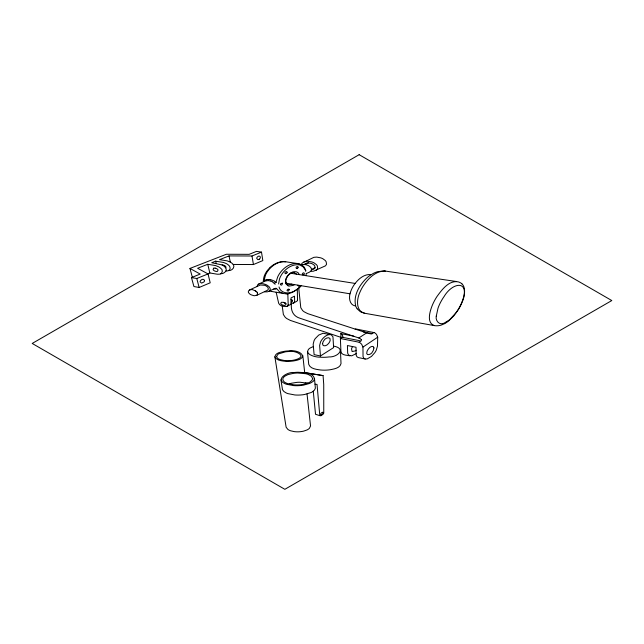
<?xml version="1.0" encoding="UTF-8"?>
<svg xmlns="http://www.w3.org/2000/svg" width="644" height="644" viewBox="0 0 644 644"><rect width="100%" height="100%" fill="white"/><g stroke="black" fill="none" stroke-linecap="round" stroke-linejoin="round"><path stroke-width="0.97" d="M355.166 329.261L355.673 328.939L374.51 332.682A14.401 8.316 0 0 1 376.531 334.453L377.706 337.19L377.489 346.15L376.249 350.191A44.83 25.881 0 0 1 374.832 352.638L371.524 356.374L367.362 358.837L365.575 359.062L358.153 357.533L356.889 356.704L356.196 355.198L356.011 347.269L347.422 345.538L347.68 353.154L348.637 355.15L351.664 355.85L356.1 353.661M306.182 273.909L306.013 275.664M274.247 283.368L274.159 283.143A16.374 9.451 0 0 0 274.948 282.901L275.238 282.805A19.489 11.254 0 0 0 275.922 282.563L277.661 276.984A55.529 32.063 0 0 1 279.721 273.346C283.763 267.493 290.814 262.486 298.228 263.67M350.425 292.384C348.629 297.093 349.209 304.821 355.214 305.924M298.051 267.622L298.092 267.526A2.906 1.674 0 0 0 298.132 267.027L297.488 266.439L296.506 266.906A3.486 2.013 0 0 0 296.047 267.928L296.956 268.62M352.622 346.585L351.93 347.752A15.48 8.936 0 0 0 351.535 348.951L352.123 351.552L355.198 350.924A10.497 6.062 0 0 0 356.052 350.256M287.264 276.687L287.916 275.793A20.27 11.705 0 0 1 288.246 275.407A18.064 10.433 0 0 1 289.277 274.376M225.65 267.856L225.923 267.212A3.502 2.021 0 0 0 225.633 266.447L225.424 266.197A5.224 3.011 0 0 0 224.514 265.505L223.009 264.974A2.077 1.199 0 0 0 222.059 264.942L211.731 262.72L215.651 261.174L223.436 262.446L226.447 263.654A13.685 7.905 0 0 1 228.161 264.821C230.19 266.004 231.212 269.699 228.411 270.609A4.146 2.391 0 0 1 226.028 271.027M270.086 267.397C274.247 263.541 279.987 260.965 285.735 261.77L297.705 263.573M301.207 285.719A41.305 23.844 0 0 1 298.744 288.271L292.859 292.11A13.79 7.961 0 0 1 288.802 293.423A8.992 5.192 0 0 1 287.796 293.559M264.354 281.452L264.451 280.945A2.19 1.264 0 0 0 264.048 280.47L265.529 275.012A53.476 30.872 0 0 1 267.566 271.406C271.567 265.634 278.458 260.933 285.735 261.77M365.188 358.998L363.876 358.306L363.047 356.615L362.95 347.1L377.706 337.19M371.789 333.809A1.264 0.733 0 0 0 372.272 333.608L374.092 332.417M340.386 338.527L359.159 342.23L361.075 340.966L342.35 337.295L340.386 338.527L340.909 351.117C340.861 355.641 347.269 355.061 350.022 355.85M294.582 284.624L294.107 284.922A10.417 6.013 0 0 1 293.35 285.356L289.043 286.097A3.236 1.868 0 0 1 288.142 285.88L285.888 283.771L285.582 280.237A26.927 15.545 0 0 1 286.822 276.992A24.319 14.039 0 0 1 287.997 275.318C290.42 271.8 297.496 269.522 299.347 274.61M291.442 303.34C290.581 310.746 293.213 316.357 300.265 318.337L358.813 337.979L366.645 332.892M320.446 355.979L333.616 347.599L332.956 336.804L331.161 334.719L323.038 333.254L318.716 335.081L315.246 338.615A32.433 18.724 0 0 0 314.039 340.724L313.177 344.194L314.103 354.635L320.446 355.979L319.633 345.522L320.519 342.028A33.238 19.191 0 0 1 321.734 339.919C323.763 337.118 326.951 334.22 330.654 334.582M444.843 323.554L447.725 321.694A39.831 22.991 0 0 0 448.602 321.01L453.851 315.826L458.488 309.37A120.549 69.6 0 0 0 462.376 301.553C464.759 296.224 465.99 287.401 461.998 283.907M444.722 323.618L441.261 325.075A10.602 6.126 0 0 1 438.097 325.719L437.429 325.759A8.444 4.87 0 0 1 434.225 325.574C426.505 322.733 429.781 311.873 431.971 306.142A129.331 74.664 0 0 1 437.002 296.482C441.784 289.945 448.852 280.076 458.142 281.855A8.444 4.87 0 0 1 459.615 282.37L460.557 282.845A9.596 5.538 0 0 1 461.45 283.441L461.885 283.803M293.64 302.922L296.514 301.44A3.276 1.892 0 0 0 297.456 299.975M274.811 288.48L275.713 288.303A1.988 1.143 0 0 1 276.469 288.391L279.585 291.861L283.489 293.503A8.509 4.91 0 0 0 287.691 293.575M289.373 293.286L287.82 294.058L285.735 293.696M291.853 284.165L288.053 284.881M257.471 292.779A8.203 4.733 0 0 0 253.905 290.243C251.168 288.182 245.702 291.112 249.622 293.873A9.274 5.353 0 0 0 251.088 294.799L253.486 295.588A4.299 2.487 0 0 0 254.847 295.709L257.447 294.855L257.383 292.714M310.883 271.188A6.698 3.864 0 0 0 313.588 271.164L325.526 265.803L326.54 264.257L326.17 261.85A12.091 6.979 0 0 0 325.131 260.401L322.861 258.743A11.954 6.899 0 0 0 320.664 257.833L316.711 257.093L313.886 257.326L302.253 262.993A6.907 3.993 0 0 0 301.642 264.563M264.37 291.724A5.965 3.445 0 0 0 265.932 291.869C268.258 292.231 271.615 290.323 269.78 287.691A11.045 6.376 0 0 0 268.83 286.483L266.866 285.083A11.093 6.408 0 0 0 265.014 284.294C262.583 283.312 257.165 282.756 257.045 286.508M268.806 291.346L274.666 288.552M306.198 273.523C308.186 272.758 312.96 271.317 311.157 268.178A10.006 5.772 0 0 0 310.311 267.019L309.072 266.028A9.523 5.498 0 0 0 307.059 265.062C304.242 263.903 300.804 265.006 299.404 263.959M256.723 295.346L267.614 290.186L268.363 289.132L268.025 287.715A7.897 4.556 0 0 0 267.341 286.846L265.94 285.847A7.921 4.572 0 0 0 264.612 285.284L260.321 284.994L249.292 290.074M311.591 269.345L315.117 267.679M291.965 301.851L292.432 300.684A4.122 2.375 0 0 0 292.022 300.04L291.499 299.621A4.154 2.399 0 0 0 291.297 299.508L291.241 299.476M315.834 270.528L317.653 268.87L317.387 265.996A12.413 7.165 0 0 0 316.317 264.531L314.014 262.857A12.3 7.1 0 0 0 311.785 261.931L307.019 261.142L303.823 261.826M304.902 264.499L308.476 262.857M258.598 284.076L264.603 281.331M207.811 273.797L209.847 272.967L216.561 274.094A5.917 3.413 0 0 0 217.994 274.239C221.971 275.125 224.16 270.053 220.361 267.985A14.031 8.098 0 0 0 218.63 266.809L215.587 265.586L207.754 264.282L197.611 268.266L208.036 273.917L210.202 282.805L199.141 287.474L193.916 286.532L191.485 277.588L200.195 274.07L189.956 268.427L226.382 254.259L249.156 254.34L256.473 251.385L261.504 252.118L262.816 260.587L253.438 264.547L233.152 264.451M293.463 291.482C288.512 294.203 280.567 293.213 279.013 286.958M264.756 281.267L265.972 280.873M213.679 268.226L213.084 269.522A3.928 2.27 0 0 0 213.293 269.917L213.51 270.166A5.144 2.97 0 0 0 214.605 270.955L215.941 271.398A1.787 1.03 0 0 0 217.495 271.309L218.058 269.997A3.977 2.294 0 0 0 217.744 269.482L217.632 269.353A5.168 2.979 0 0 0 216.529 268.572L215.193 268.129M220.691 273.813C225.134 273.797 228.604 269.289 224.289 266.391A13.862 8.002 0 0 0 222.558 265.215L222.083 264.966M228.411 270.609C232.758 270.971 236.139 265.827 231.993 263.259A13.508 7.8 0 0 0 230.294 262.1L227.292 260.901L219.532 259.653L229.039 255.918L251.981 255.998L261.504 252.118M191.485 277.588L196.782 278.506L208.036 273.917M289.027 384.041L289.599 383.824A17.388 10.038 0 0 1 291.37 383.252L297.005 382.351A22.693 13.097 0 0 1 300.072 382.254L307.542 383.204M276.212 288.874L275.415 289.019M266.165 279.762L264.386 280.317A6.054 3.494 0 0 0 263.509 280.792M266.302 280.8L268.041 280.647M266.56 279.689L267.791 279.56M293.036 272.436L293.173 272.412A1.988 1.143 0 0 1 293.414 272.396M298.558 285.976L297.987 285.735A2.19 1.264 0 0 1 297.898 285.171M275.06 289.051L273.732 289.059M267.815 279.56L268.637 279.552M268.395 280.655L270.496 281.001M269.063 279.568L269.917 279.649M384.21 270.955L377.964 271.591A20.165 11.64 0 0 0 373.126 273.531L369.406 275.841A48.292 27.885 0 0 0 366.243 278.498C359.231 285.405 353.194 295.693 355.681 305.828A28.038 16.189 0 0 0 356.526 307.84L357.066 308.709M315.029 384.202L317.033 384.428L319.762 415.13A2.632 1.521 0 0 0 319.81 415.372L321.05 415.718L322.958 414.325A11.922 6.883 0 0 0 323.763 413.118L323.731 384.404L323.063 375.613L304.274 372.538L323.063 375.613M456.66 281.549L385.49 271.092C375.291 270.601 367.241 279.367 362.339 287.409A103.37 59.683 0 0 0 360.109 291.821C356.752 298.438 355.303 311.052 364.673 313.258L434.225 325.566M269.949 279.649L271.599 279.987M304.153 372.618L298.027 372.256A25.116 14.498 0 0 0 293.817 372.554C288.021 371.588 274.899 379.107 284.737 383.558A13.975 8.066 0 0 0 286.459 384.259L293.672 385.611A24.118 13.927 0 0 0 303.34 385.176L309.555 383.454A14.289 8.251 0 0 0 311.656 382.359C317.049 380.024 313.338 374.051 308.822 373.673M290.838 273.265L355.118 283.432M370.614 274.561C363.699 274.07 357.879 279.48 354.152 284.769A68.546 39.574 0 0 0 350.425 292.384M286.121 283.215L350.046 293.809M370.131 333.777L370.807 333.866A2.656 1.53 0 0 0 371.161 333.874A1.908 1.103 0 0 0 371.483 333.858M271.72 291.458L283.489 293.503M293.978 272.42L296.602 274.175M364.673 313.258L360.382 311.744L357.187 308.879M363.192 331.885L372.272 333.608M341.739 337.681A5.144 2.97 0 0 0 340.974 337.367L340.829 333.624L353.733 336.128M298.357 263.694L299.291 263.927M369.656 333.689L368.875 333.503M320.277 415.791L315.544 414.293A2.616 1.513 0 0 1 315.496 414.052L313.274 391.238M333.528 346.078C346.875 348.517 337.367 357.372 329.14 356.929A25.478 14.707 0 0 1 319.617 357.154C315.616 357.283 303.67 354.337 309.056 348.766A10.119 5.844 0 0 1 309.925 348.171A14.409 8.316 0 0 1 313.403 346.657M367.893 333.238L307.687 313.62L304.25 311.849A18.088 10.441 0 0 1 302.583 310.505L300.78 307.711L298.752 288.262M272.01 280.108L273.925 280.913M340.974 337.367L290.339 320.406L286.91 318.635A18.652 10.771 0 0 1 285.228 317.291L283.368 314.514L282.241 306.117M270.826 281.106L272.356 281.806M285.791 303.614L285.501 303.509A4.677 2.705 0 0 1 284.101 302.608L283.956 302.439M301.142 264.652L303.083 265.964A15.665 9.04 0 0 1 304.523 267.622L305.9 270.834M255.249 290.822L256.682 291.837M274.28 281.106L276.131 282.483M284.801 302.785L285.212 303.058M359.159 342.23L359.585 342.495A15.214 8.783 0 0 1 361.687 344.315L362.95 347.1M272.629 281.983L274.014 283.127M282.314 283.207L280.881 283.545A3.872 2.238 0 0 0 280.43 284.294A2.987 1.723 0 0 0 280.398 284.704L281.678 285.139L282.555 283.569A1.344 0.781 0 0 0 282.322 283.207M340.829 333.624L341.223 333.922A10.135 5.852 0 0 1 342.246 334.952L342.858 336.337A2.391 1.385 0 0 1 342.391 337.319M286.797 284.213L287.015 284.407A2.729 1.578 0 0 0 287.433 284.672M286.813 284.229L286.83 284.246A6.995 4.041 0 0 1 286.041 282.925M274.449 283.569L275.181 284.302M361.268 339.67L360.6 338.953A7.301 4.218 0 0 0 358.797 337.987M285.815 303.678L285.984 304.749L284.785 305.361A2.367 1.369 0 0 1 283.577 305.304L282.442 304.966A4.919 2.834 0 0 1 281.203 304.177L281.09 304.057A3.631 2.101 0 0 1 280.728 303.477L281.388 302.269L283.803 302.366A4.403 2.544 0 0 1 285.856 303.71M286 282.933L285.783 282A21.824 12.598 0 0 1 287.353 276.711M189.956 268.427L192.323 277.186M196.782 278.506L199.141 287.466M207.754 264.282L209.847 272.967M276.163 292.231L278.659 303.243L279.536 304.507A8.879 5.128 0 0 0 281.162 305.642L281.806 305.948A6.794 3.92 0 0 0 282.845 306.311L286.5 306.512L290.154 304.725A3.26 1.884 0 0 0 291.08 303.26L290.983 297.963L294.509 296.176L294.63 301.456M215.651 261.174L216.167 263.428M229.039 255.918L230.302 262.092M251.981 255.998L253.438 264.547M274.867 356.84C276.574 360.672 281.855 360.857 285.493 361.324A21.429 12.373 0 0 0 293.543 360.938C310.537 358.434 300.12 349.016 288.254 350.924A22.717 13.113 0 0 0 284.994 351.222C281.557 351.97 275.431 352.445 274.867 356.84L286.129 427.23L287.876 429.419A10.385 5.997 0 0 0 290.686 430.812L294.356 431.633A15.472 8.936 0 0 0 303.622 431.134L307.027 429.959A10.763 6.215 0 0 0 309.418 428.292L310.545 425.958L307.035 393.983M280.929 379.815L282.507 389.717L283.923 391.52L286.129 392.904A13.798 7.97 0 0 0 287.828 393.605L294.92 394.973A23.136 13.355 0 0 0 304.411 394.539L311.076 392.55A14.039 8.106 0 0 0 312.582 391.705L314.409 390.143L315.367 388.235L314.481 378.318M287.828 294.131L288.198 304.773M305.803 382.802L305.908 383.744M302.817 355.528L304.692 372.635M307.454 351.656L308.742 364.415C310.408 368.94 316.518 369.374 320.648 370.002A24.037 13.878 0 0 0 329.945 369.785C333.842 368.988 339.984 368.255 341.014 363.651L340.475 350.867M297.319 289.486L297.504 299.975M278.602 283.956L279.496 278.973A55.223 31.878 0 0 1 281.009 275.6C284.471 269.49 291.104 264.257 298.43 264.764A5.949 3.437 0 0 1 300.048 265.087L303.203 266.898L305.216 269.772A20.439 11.801 0 0 1 305.642 271.188M293.664 302.938A3.196 1.843 0 0 1 291.144 303.3M294.574 301.464A3.268 1.892 0 0 1 293.672 302.938M384.355 270.963A9.732 5.619 0 0 1 385.49 271.092M271.567 291.434A8.444 4.878 0 0 1 269.764 290.959M263.348 281.468A45.756 26.412 0 0 1 270.198 267.437M291.965 301.851A1.634 0.942 0 0 1 291.104 302.068M288.142 304.773A3.252 1.876 0 0 1 287.256 306.262M311.599 269.578A3.727 2.149 0 0 0 313.789 269.12L315.005 268.001L314.827 266.085A8.275 4.774 0 0 0 314.111 265.103L312.573 263.984A8.195 4.733 0 0 0 311.084 263.372L307.904 262.849L305.771 263.307A3.767 2.174 0 0 0 304.523 264.442M213.655 268.21A1.787 1.03 0 0 1 215.177 268.146M259.266 259.218A2.504 1.449 0 0 1 258.848 259.452L258.147 259.621A0.861 0.499 0 0 1 257.817 259.604L256.787 258.534A4.605 2.656 0 0 1 256.819 257.986L256.859 257.842A5.828 3.365 0 0 1 257.31 257.028L258.308 256.28A1.224 0.708 0 0 1 259.299 256.119A0.869 0.499 0 0 1 259.524 256.191L259.975 256.457A2.423 1.401 0 0 1 260.232 256.819A4.806 2.769 0 0 1 259.218 259.194M300.772 285.63A30.131 17.396 0 0 1 293.584 291.555M299.476 285.429A2.045 1.183 0 0 1 298.655 286.017M297.939 267.622A2.56 1.481 0 0 1 297.013 268.653M361.332 339.791A2.769 1.594 0 0 1 361.469 340.225M289.438 274.425A8.936 5.16 0 0 1 292.931 272.323M292.296 300.386A4.323 2.496 0 0 1 291.04 299.798M276.59 356.365C276.96 359.497 281.227 359.746 283.658 360.374A17.356 10.022 0 0 0 287.087 360.696L291.804 360.471A17.42 10.054 0 0 0 295.097 359.827C308.895 356.341 294.799 349.845 288.311 351.56A19.892 11.479 0 0 0 285.461 351.817L278.659 353.854A8.114 4.685 0 0 0 277.91 354.345L276.59 356.365M373.947 347.929L373.327 350.368A25.036 14.45 0 0 1 372.57 351.656C371.749 354.611 365.277 356.599 366.951 351.696A18.934 10.932 0 0 1 367.458 350.465L367.949 349.644A18.885 10.908 0 0 1 368.867 348.493C369.809 346.915 373.697 344.926 373.947 347.929M287.103 272.195L287.095 272.283A3.856 2.23 0 0 1 286.838 273.024A3.172 1.827 0 0 1 286.556 273.346L285.405 273.724L284.93 273.016A3.47 2.004 0 0 1 285.405 271.977L286.427 271.502L287.103 272.195M323.191 412.627L323.151 412.949A4.75 2.745 0 0 1 323.055 413.215A6.754 3.896 0 0 1 322.25 414.309L321.992 414.519A2.769 1.602 0 0 1 321.702 414.712L320.776 414.833L320.712 413.987A6.086 3.518 0 0 1 321.63 412.715L322.708 412.16L323.191 412.627M289.204 289.768L288.206 291.16L287.095 290.71A2.737 1.578 0 0 1 287.176 290.154A3.341 1.932 0 0 1 287.82 289.357A1.497 0.861 0 0 1 288.262 289.14L288.963 289.228A1.312 0.757 0 0 1 289.172 289.583L289.204 289.768M436.254 316.188C435.28 320.358 438.999 325.204 443.33 323.409A8.944 5.168 0 0 0 444.062 323.175L449.528 319.835L456.008 312.751A102.307 59.063 0 0 0 458.914 308.299L459.945 306.423A122.738 70.864 0 0 0 462.086 301.714C470.667 280.204 453.046 281.396 444.054 296.594A100.915 58.258 0 0 0 442.211 299.38L440.568 302.294A118.778 68.578 0 0 0 438.001 308.218L436.254 316.188M322.588 343.638C322.298 346.899 326.597 346.005 327.868 344.194A16.527 9.539 0 0 0 330.163 340.346C331.032 336.047 325.011 337.786 323.988 340.41A18.692 10.795 0 0 0 322.958 342.206L322.588 343.638M312.646 378.616L312.002 380.282L310.11 381.956A12.606 7.277 0 0 1 308.75 382.705L303.388 384.339A21.381 12.341 0 0 1 294.123 384.846L288.262 383.824A12.526 7.229 0 0 1 286.169 383.027C283.714 382.319 281.38 379.139 283.851 377.07A9.982 5.764 0 0 1 285.228 375.983L287.884 374.639L293.092 373.415A25.027 14.45 0 0 1 297.552 373.005L305.634 373.705A12.727 7.35 0 0 1 308.404 374.518L311.43 376.281L312.646 378.616M204.438 280.712L204.414 280.969A5.707 3.3 0 0 1 203.923 282L201.612 283.11L200.163 281.927A4.46 2.576 0 0 1 200.195 281.356L200.236 281.211A5.78 3.333 0 0 1 200.735 280.357L201.87 279.544A1.61 0.926 0 0 1 203.238 279.335L204.188 279.923A2.834 1.634 0 0 1 204.39 280.357L204.438 280.712M303.92 274.392L302.817 274.891L302.302 274.207A3.47 2.004 0 0 1 302.761 273.209L303.71 272.75L304.314 273.33A3.123 1.803 0 0 1 304.258 273.821A3.936 2.27 0 0 1 303.912 274.392M359.151 154.689L32.2 343.453L284.849 489.311L611.8 300.547L359.151 154.689"/></g></svg>
